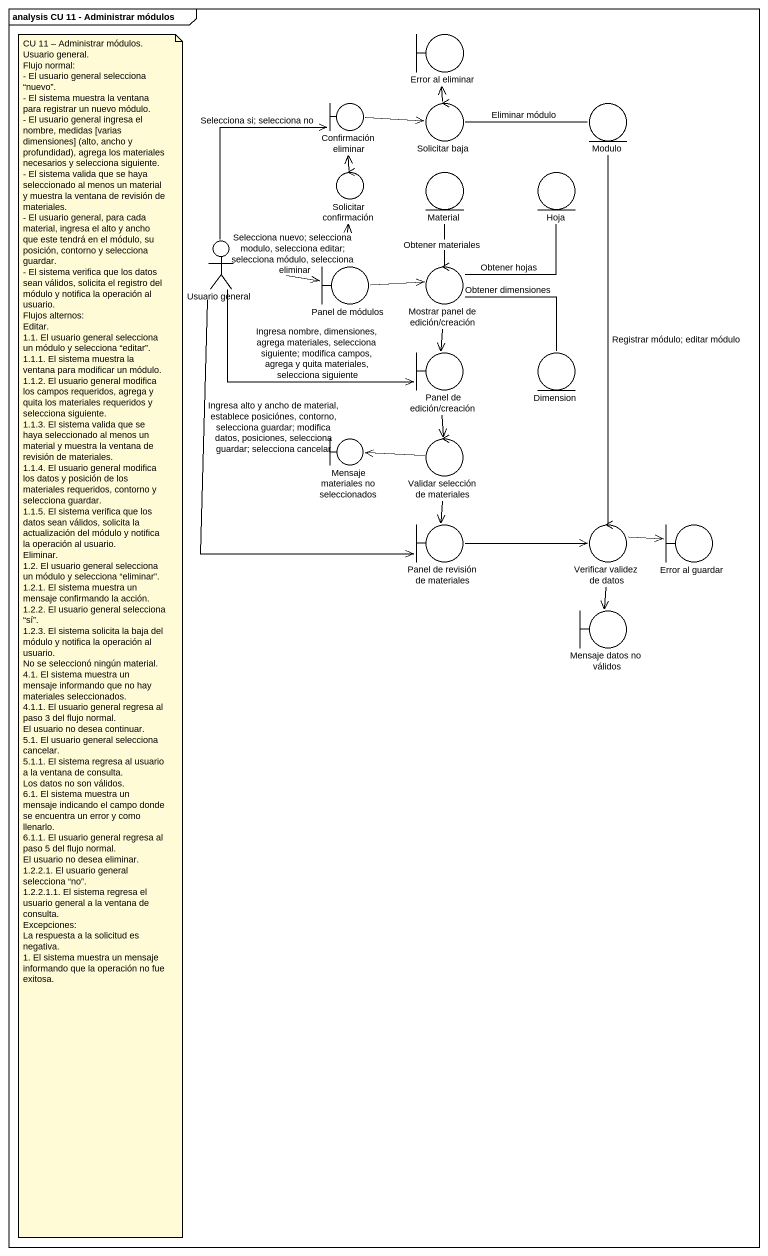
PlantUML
@startuml
mainframe analysis CU 11 - Administrar módulos
boundary "Error al eliminar" as Error_al_eliminar
boundary "Confirmación eliminar" as Confirmación_eliminar
control "Solicitar baja" as Solicitar_baja
entity Modulo
control "Solicitar confirmación" as Solicitar_confirmación
entity Material
entity Hoja
actor "Usuario general" as Usuario_general
boundary "Panel de módulos" as Panel_de_módulos
control "Mostrar panel de edición/creación" as Mostrar_panel_de_edición
boundary "Panel de edición/creación" as Panel_de_edición_creación
entity Dimension
boundary "Mensaje materiales no seleccionados" as Mensaje_materiales_no
control "Validar selección de materiales" as Validar_selección_de
boundary "Panel de revisión de materiales" as Panel_de_revisión_de
control "Verificar validez de datos" as Verificar_validez_de_datos
boundary "Error al guardar" as Error_al_guardar
boundary "Mensaje datos no válidos" as Mensaje_datos_no_válidos
Confirmación_eliminar -right-> Solicitar_baja
Solicitar_baja -up-> Error_al_eliminar
Solicitar_baja -right- Modulo : Eliminar módulo
Solicitar_confirmación -up-> Confirmación_eliminar
Usuario_general -up-> Confirmación_eliminar : Selecciona si; selecciona no
Usuario_general -right-> Panel_de_módulos : Selecciona nuevo; selecciona modulo, selecciona editar; selecciona módulo, selecciona eliminar
Usuario_general -right-> Panel_de_edición_creación : Ingresa nombre, dimensiones, agrega materiales, selecciona siguiente; modifica campos, agrega y quita materiales, selecciona siguiente
Usuario_general --> Panel_de_revisión_de : Ingresa alto y ancho de material, establece posiciónes, contorno, selecciona guardar; modifica datos, posiciones, selecciona guardar; selecciona cancelar
Panel_de_módulos -up-> Solicitar_confirmación
Panel_de_módulos -right-> Mostrar_panel_de_edición
Mostrar_panel_de_edición -up- Material : Obtener materiales
Mostrar_panel_de_edición -up- Hoja : Obtener hojas
Mostrar_panel_de_edición --> Panel_de_edición_creación
Mostrar_panel_de_edición -- Dimension : Obtener dimensiones
Panel_de_edición_creación --> Validar_selección_de
Validar_selección_de -left-> Mensaje_materiales_no
Validar_selección_de --> Panel_de_revisión_de
Panel_de_revisión_de -right-> Verificar_validez_de_datos
Verificar_validez_de_datos -up- Modulo : Registrar módulo; editar módulo
Verificar_validez_de_datos -right-> Error_al_guardar
Verificar_validez_de_datos --> Mensaje_datos_no_válidos
note as N1
  CU 11 – Administrar módulos.
  Usuario general.
  Flujo normal:
  - El usuario general selecciona “nuevo”.
  - El sistema muestra la ventana para registrar un nuevo módulo.
  - El usuario general ingresa el nombre, medidas [varias dimensiones] (alto, ancho y profundidad), agrega los materiales necesarios y selecciona siguiente.
  - El sistema valida que se haya seleccionado al menos un material y muestra la ventana de revisión de materiales.
  - El usuario general, para cada material, ingresa el alto y ancho que este tendrá en el módulo, su posición, contorno y selecciona guardar.
  - El sistema verifica que los datos sean válidos, solicita el registro del módulo y notifica la operación al usuario.
  Flujos alternos:
  Editar.
  1.1. El usuario general selecciona un módulo y selecciona “editar”.
  1.1.1. El sistema muestra la ventana para modificar un módulo.
  1.1.2. El usuario general modifica los campos requeridos, agrega y quita los materiales requeridos y selecciona siguiente.
  1.1.3. El sistema valida que se haya seleccionado al menos un material y muestra la ventana de revisión de materiales.
  1.1.4. El usuario general modifica los datos y posición de los materiales requeridos, contorno y selecciona guardar.
  1.1.5. El sistema verifica que los datos sean válidos, solicita la actualización del módulo y notifica la operación al usuario.
  Eliminar.
  1.2. El usuario general selecciona un módulo y selecciona “eliminar”.
  1.2.1. El sistema muestra un mensaje confirmando la acción.
  1.2.2. El usuario general selecciona “sí”.
  1.2.3. El sistema solicita la baja del módulo y notifica la operación al usuario.
  No se seleccionó ningún material.
  4.1. El sistema muestra un mensaje informando que no hay materiales seleccionados.
  4.1.1. El usuario general regresa al paso 3 del flujo normal.
  El usuario no desea continuar.
  5.1. El usuario general selecciona cancelar.
  5.1.1. El sistema regresa al usuario a la ventana de consulta.
  Los datos no son válidos.
  6.1. El sistema muestra un mensaje indicando el campo donde se encuentra un error y como llenarlo.
  6.1.1. El usuario general regresa al paso 5 del flujo normal.
  El usuario no desea eliminar.
  1.2.2.1. El usuario general selecciona “no”.
  1.2.2.1.1. El sistema regresa el usuario general a la ventana de consulta.
  Excepciones:
  La respuesta a la solicitud es negativa.
  1. El sistema muestra un mensaje informando que la operación no fue exitosa.
end note
@enduml
